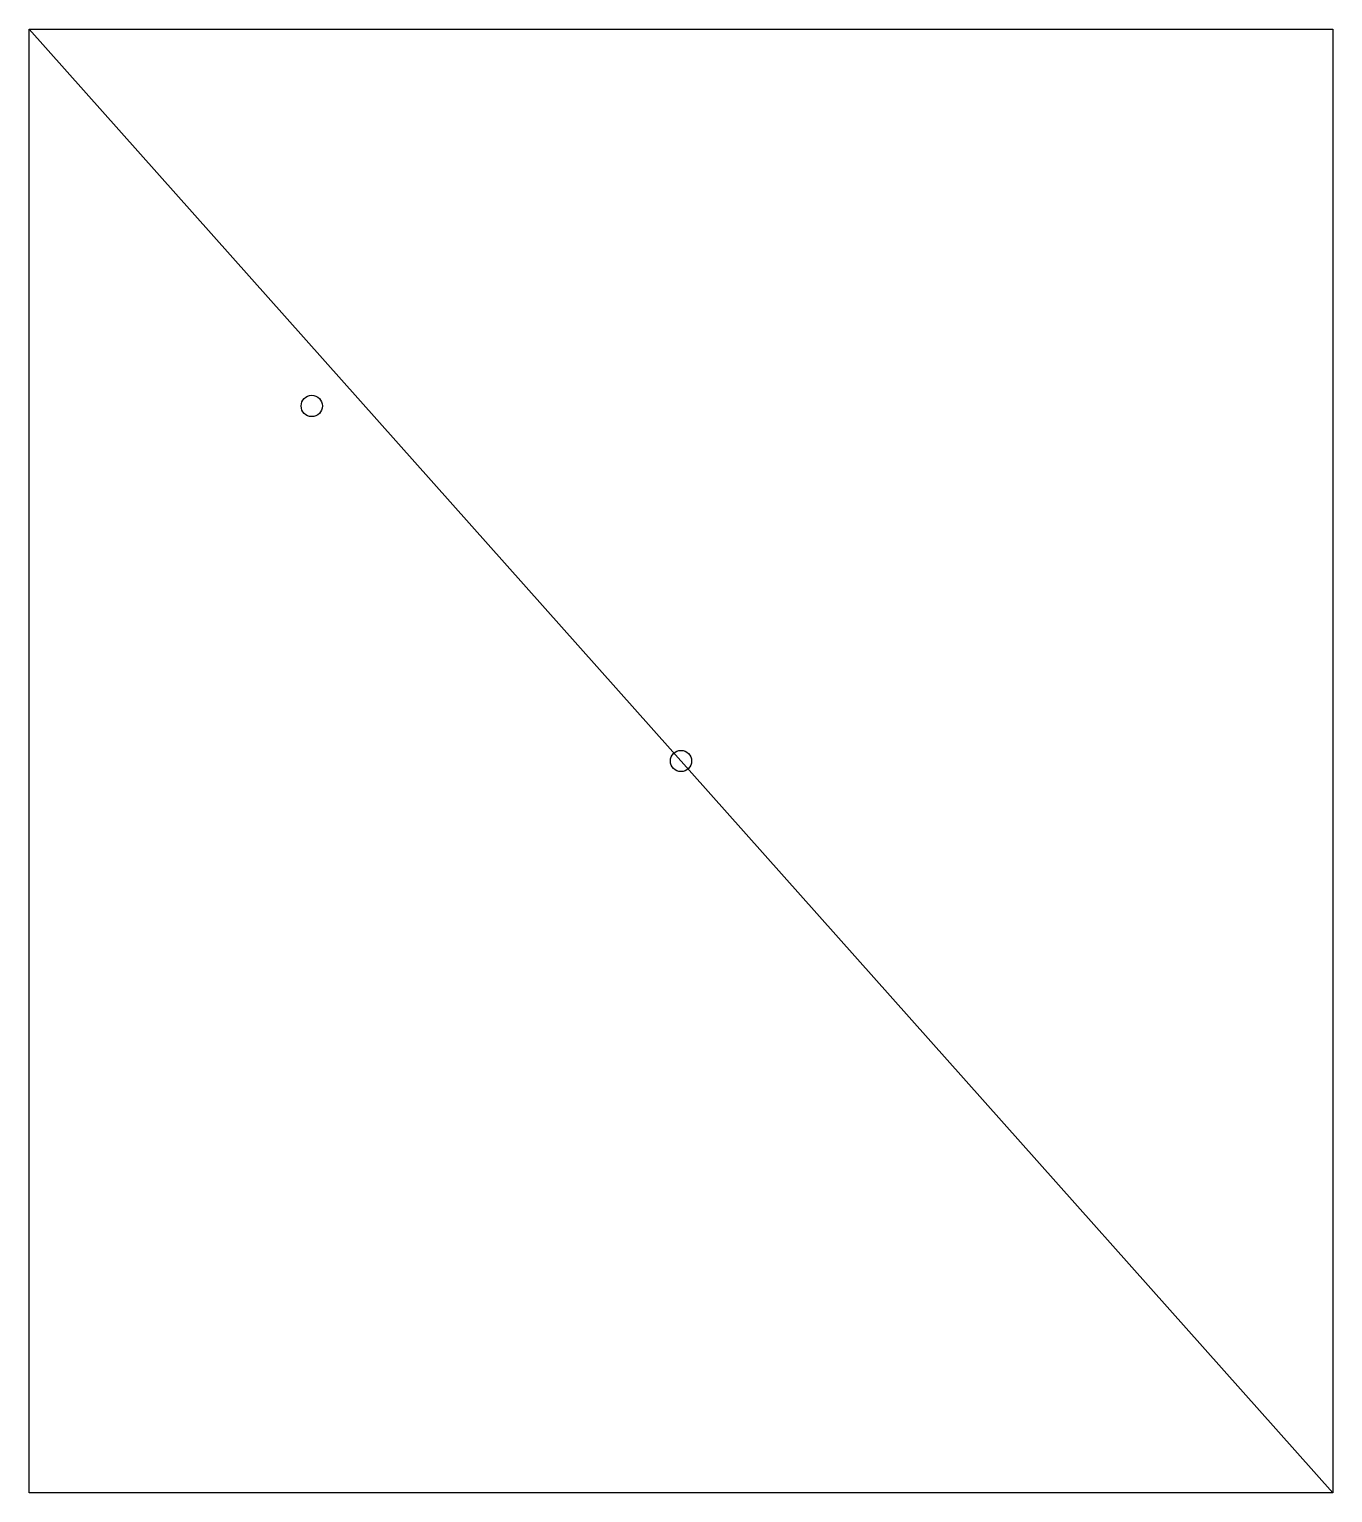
# Model space of a CAD drawing. Header units: millimetres. Extents: x 388 to 734, y -1155 to -766.
import ezdxf

# ---------------------------------------------------------------- set-up
doc = ezdxf.new("R2010")
doc.units = ezdxf.units.MM
doc.layers.get('0').update_dxf_attribs({"linetype": 'CONTINUOUS'})

msp = doc.modelspace()

# ---------------------------------------------------------------- linework, layer by layer
for p, q in [((388.5, -766), (734.5, -766)), ((388.5, -766), (407.21, -766)), ((734.5, -766), (734.5, -1154.5))]:
    msp.add_line(p, q)
msp.add_lwpolyline([(734.5, -1154.5), (388.5, -1154.5), (388.5, -766)], close=True)
for centre in [(463.5, -866), (561.5, -960.25)]:
    msp.add_circle(centre, 2.83)

doc.saveas('drawing.dxf')
